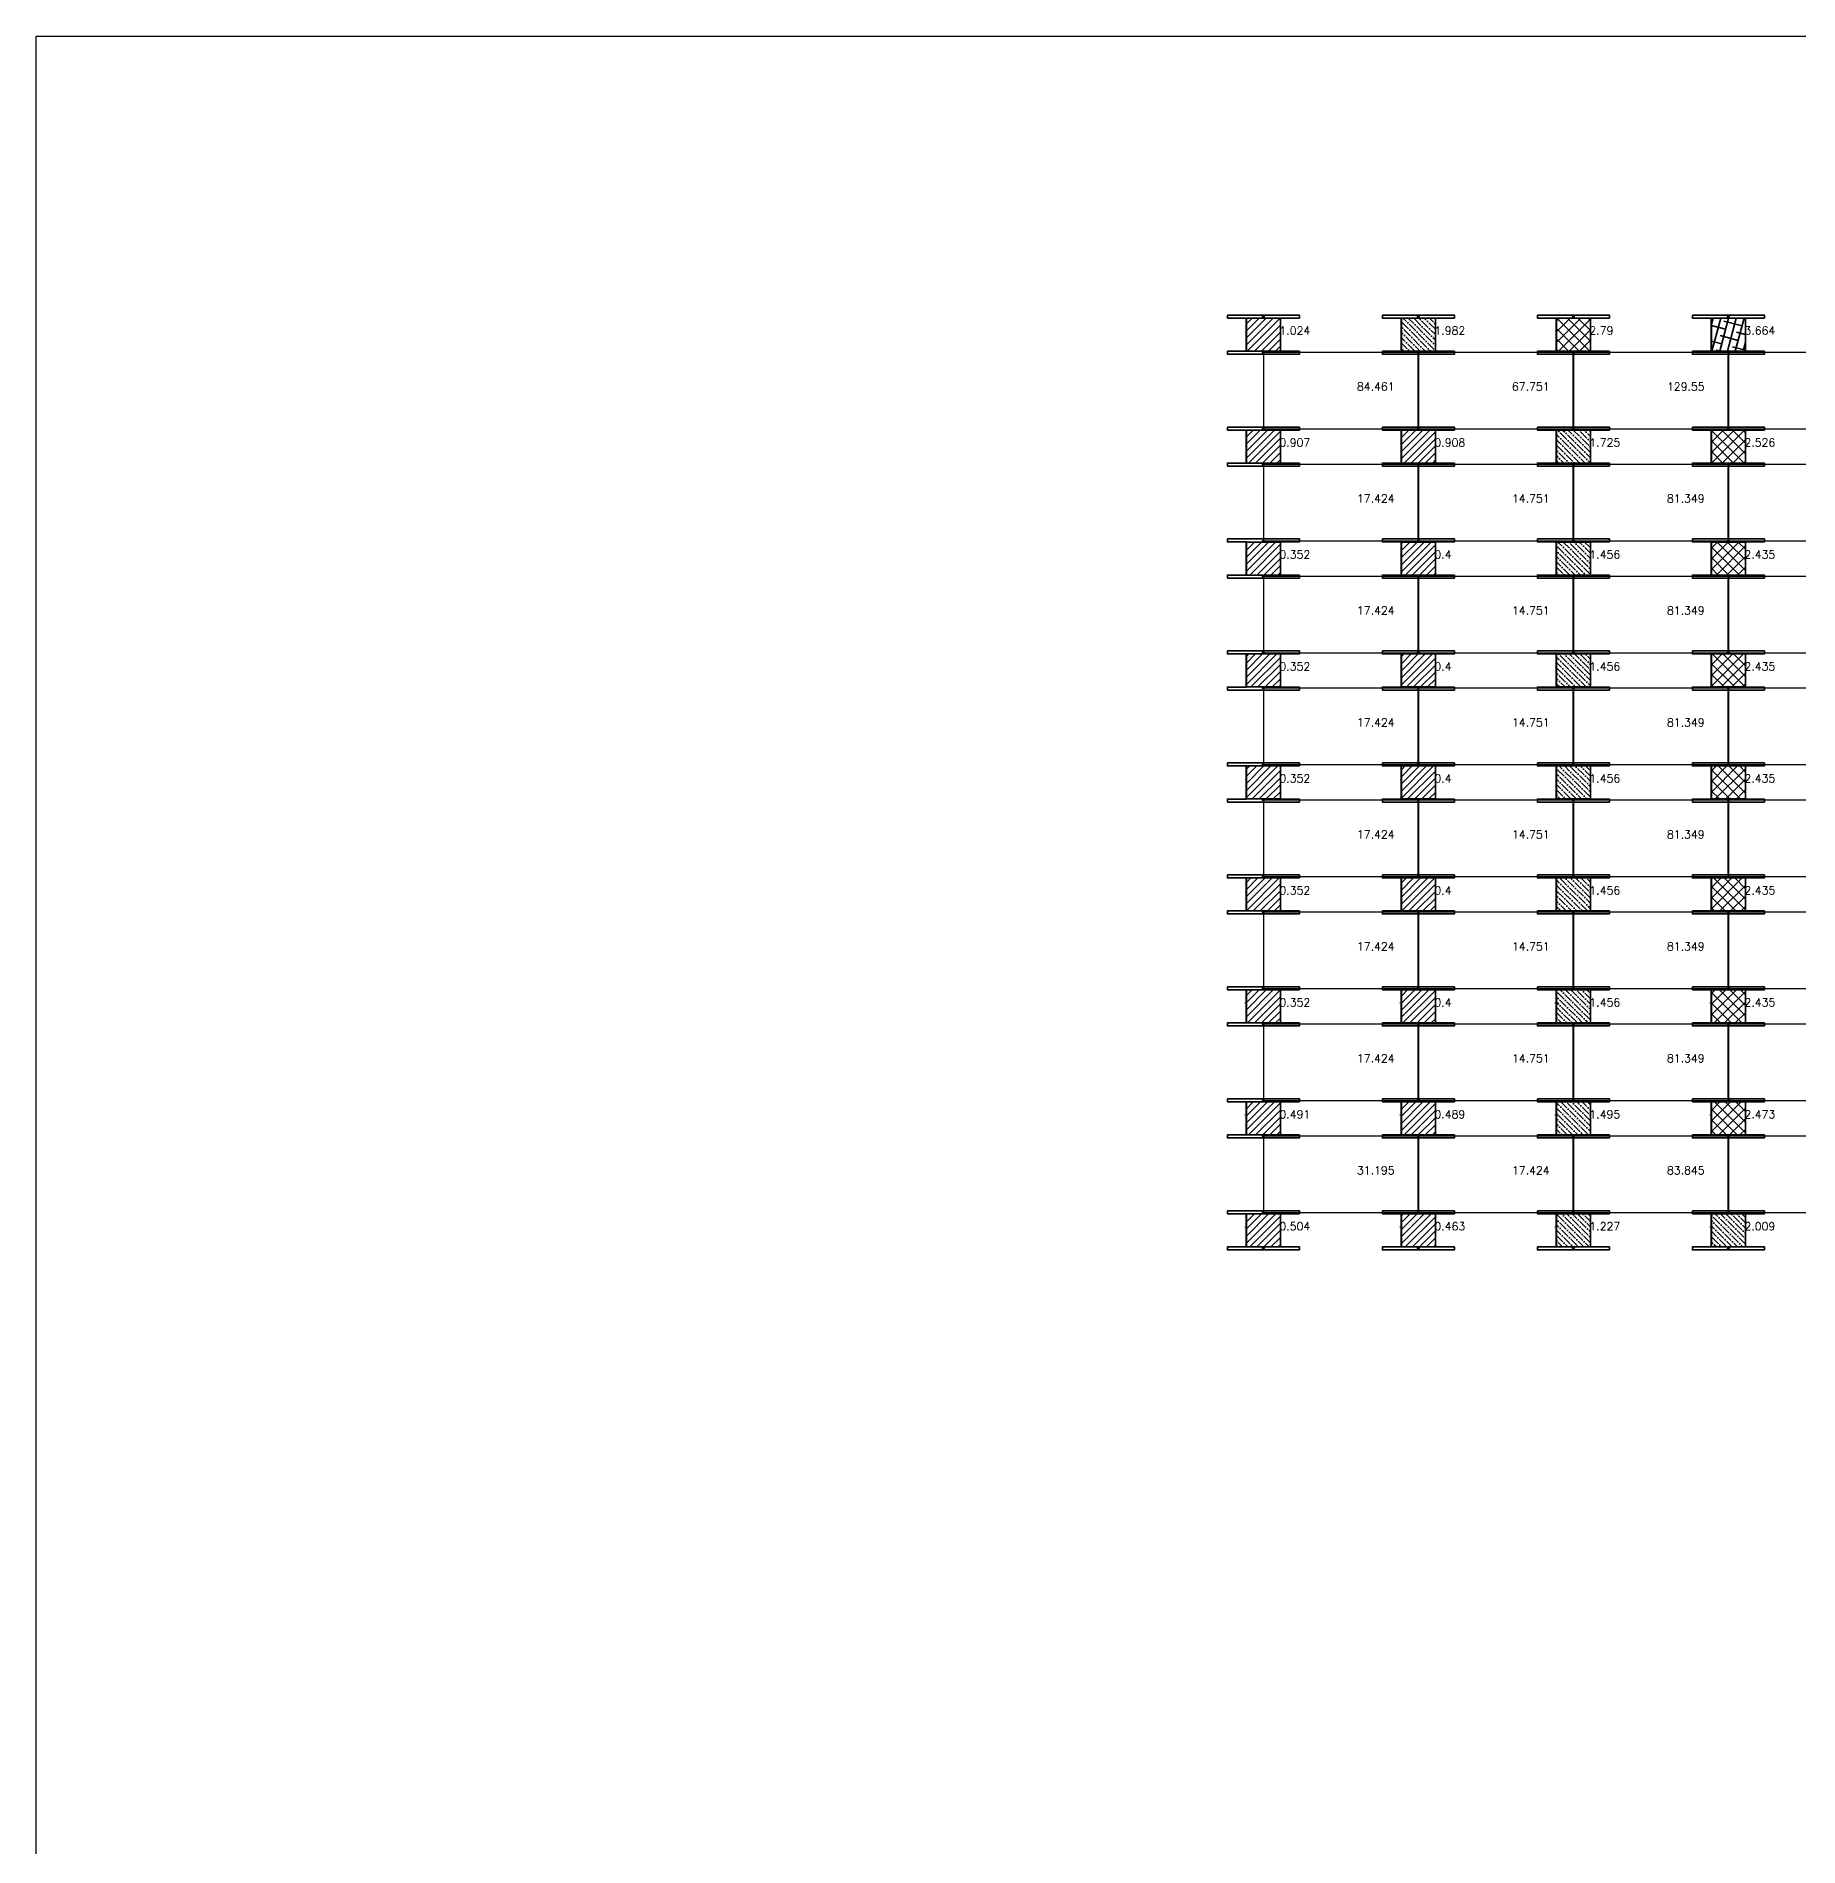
# Model space of a CAD drawing. Header units: inches. Extents: x 8143 to 14350, y 5679 to 7733.
# Drawn here: x 8143 to 9025, y 6827 to 7733 of the extents above; entities that cross this region are included whole.
import ezdxf

# ---------------------------------------------------------------- set-up
doc = ezdxf.new("R2010")
doc.units = ezdxf.units.IN
doc.header["$LTSCALE"] = 50
doc.header["$MEASUREMENT"] = 0
for name, color, linetype, lineweight in [('E-PANELS', 140, 'Continuous', 30), ('E2-ECOFEET', 254, 'Continuous', 35), ('E3-ECOFEET', 254, 'Continuous', 35), ('HATCH 1', 5, 'Continuous', 35), ('HATCH 2', 140, 'Continuous', 35), ('HATCH 3', 30, 'Continuous', 35), ('HATCH 4', 200, 'Continuous', 35)]:
    doc.layers.add(name, color=color, linetype=linetype, lineweight=lineweight)
doc.layers.add('EF3 TEXT', color=7, linetype='Continuous', plot=False)
doc.layers.add('IFI PERIMETER', color=231, linetype='FENCE', plot=False)
doc.layers.get('E2-ECOFEET').off()
doc.styles.add('mytext', font='romans.shx')
doc.styles.get("Standard").update_dxf_attribs({"font": 'arial.ttf'})
doc.linetypes.add('FENCE', pattern='A,0.5,-0.1,["X",Standard,S=0.1,R=0,X=-0.035,Y=-0.05],-0.1', length=0.7)

# ---------------------------------------------------------------- blocks, each defined once
blk = doc.blocks.new('EF3_HATCH_2')
at = {"layer": 'HATCH 2'}
h = blk.add_hatch(dxfattribs=at)
h.set_pattern_fill('ANSI36', color=256, scale=15, angle=90)
h.set_pattern_definition([(135, (-119.168, -90.9187), (-3.64602, 0.994369), [4.6875, -0.9375, 0, -0.9375])])
h.paths.add_polyline_path([(-8.5, -8.25), (8.5, -8.25), (8.5, 8.25), (-8.5, 8.25)])
blk.add_lwpolyline([(-8.5, -8.25), (8.5, -8.25), (8.5, 8.25), (-8.5, 8.25)], close=True, dxfattribs=at)
blk = doc.blocks.new('EF3_HATCH_1')
at = {"layer": 'HATCH 1'}
h = blk.add_hatch(dxfattribs=at)
h.set_pattern_fill('ANSI31', color=256, scale=20)
h.set_pattern_definition([(45, (-119.168, -90.9187), (-1.767767, 1.767767), [])])
h.paths.add_polyline_path([(-8.5, -8.25), (8.5, -8.25), (8.5, 8.25), (-8.5, 8.25)])
blk.add_lwpolyline([(-8.5, -8.25), (8.5, -8.25), (8.5, 8.25), (-8.5, 8.25)], close=True, dxfattribs=at)
blk = doc.blocks.new('EF3_HATCH_3')
at = {"layer": 'HATCH 3'}
h = blk.add_hatch(dxfattribs=at)
h.set_pattern_fill('ANSI37', color=256, scale=30)
h.set_pattern_definition([(45, (-119.168, -90.9187), (-2.65165, 2.65165), []), (135, (-119.168, -90.9187), (-2.65165, -2.65165), [])])
h.paths.add_polyline_path([(-8.5, -8.25), (8.5, -8.25), (8.5, 8.25), (-8.5, 8.25)])
blk.add_lwpolyline([(-8.5, -8.25), (8.5, -8.25), (8.5, 8.25), (-8.5, 8.25)], close=True, dxfattribs=at)
blk = doc.blocks.new('EF3_HATCH_4')
at = {"layer": 'HATCH 4'}
h = blk.add_hatch(dxfattribs=at)
h.set_pattern_fill('ANSI38', color=256, scale=30, angle=30)
h.set_pattern_definition([(75, (-119.168, -90.9187), (-3.62222, 0.97057), []), (165, (-119.168, -90.9187), (-8.215015, -1.68108), [9.375, -5.625])])
h.paths.add_polyline_path([(-8.5, -8.25), (8.5, -8.25), (8.5, 8.25), (-8.5, 8.25)])
blk.add_lwpolyline([(-8.5, -8.25), (8.5, -8.25), (8.5, 8.25), (-8.5, 8.25)], close=True, dxfattribs=at)
blk = doc.blocks.new('ET 335W 10DEG')
at = {"layer": 'E-PANELS'}
blk.add_lwpolyline([(0, 0), (77.01, 0), (77.01, -38.48), (0, -38.48)], close=True, dxfattribs=at)
blk = doc.blocks.new('EF3')
at = {"layer": 'E3-ECOFEET', "color": 5}
for points in [[(0, 0), (0, -1.5), (9.41, -1.5), (9.41, -18.06), (0, -18.06), (0, -19.56), (36, -19.56), (36, -18.06), (26.59, -18.06), (26.59, -1.5), (36, -1.5), (36, 0), (0, 0)], [(8.84, -8.08), (8.88, -8.14)]]:
    blk.add_lwpolyline(points, dxfattribs=at)
at = {"layer": 'E3-ECOFEET'}
for points in [[(17.25, -1.03), (17.75, -1.03), (17.75, -0.53)], [(18.25, -0.53), (18.25, -1.03), (18.75, -1.03)], [(17.25, -18.53), (17.75, -18.53), (17.75, -19.03)], [(18.25, -19.03), (18.25, -18.53), (18.75, -18.53)]]:
    blk.add_lwpolyline(points, dxfattribs=at)

msp = doc.modelspace()

# ---------------------------------------------------------------- linework, layer by layer
at = {"layer": 'IFI PERIMETER'}
msp.add_lwpolyline([(8143.38, 7732.55), (14349.99, 7732.55), (14349.99, 5922.21), (8143.38, 5922.21)], close=True, dxfattribs=at)

# ---------------------------------------------------------------- block references
at = {"layer": 'E-PANELS'}
for p in [(8757.25, 7574.62), (8834.76, 7574.62), (8912.27, 7574.62), (8989.78, 7574.62), (8757.25, 7518.65), (8834.76, 7518.65), (8912.27, 7518.65), (8989.78, 7518.65), (8757.25, 7462.67), (8834.76, 7462.67), (8912.27, 7462.67), (8989.78, 7462.67), (8757.25, 7406.7), (8834.76, 7406.7), (8912.27, 7406.7), (8989.78, 7406.7), (8757.25, 7350.73), (8834.76, 7350.73), (8912.27, 7350.73), (8989.78, 7350.73), (8757.25, 7294.75), (8834.76, 7294.75), (8912.27, 7294.75), (8989.78, 7294.75), (8757.25, 7238.78), (8834.76, 7238.78), (8912.27, 7238.78), (8989.78, 7238.78), (8757.25, 7182.8), (8834.76, 7182.8), (8912.27, 7182.8), (8989.78, 7182.8)]:
    msp.add_blockref('ET 335W 10DEG', p, dxfattribs=at)
at = {"layer": 'E2-ECOFEET'}
for p in [(8739, 7593.15), (8816.51, 7593.15), (8894.02, 7593.15), (8971.53, 7593.15), (8739, 7537.17), (8816.51, 7537.17), (8894.02, 7537.17), (8971.53, 7537.17), (8739, 7481.2), (8816.51, 7481.2), (8894.02, 7481.2), (8971.53, 7481.2), (8739, 7425.23), (8816.51, 7425.23), (8894.02, 7425.23), (8971.53, 7425.23), (8739, 7369.25), (8816.51, 7369.25), (8894.02, 7369.25), (8971.53, 7369.25), (8739, 7313.28), (8816.51, 7313.28), (8894.02, 7313.28), (8971.53, 7313.28), (8739, 7257.3), (8816.51, 7257.3), (8894.02, 7257.3), (8971.53, 7257.3), (8739, 7201.33), (8816.51, 7201.33), (8894.02, 7201.33), (8971.53, 7201.33), (8739, 7145.35), (8816.51, 7145.35), (8894.02, 7145.35), (8971.53, 7145.35)]:
    msp.add_blockref('EF3', p, dxfattribs=at)
at = {"layer": 'HATCH 1'}
for p in [(8757, 7583.37), (8757, 7527.4), (8834.51, 7527.4), (8757, 7471.42), (8834.51, 7471.42), (8757, 7415.45), (8834.51, 7415.45), (8757, 7359.47), (8834.51, 7359.47), (8757, 7303.5), (8834.51, 7303.5), (8757, 7247.52), (8834.51, 7247.52), (8757, 7191.55), (8834.51, 7191.55), (8757, 7135.58), (8834.51, 7135.58)]:
    msp.add_blockref('EF3_HATCH_1', p, dxfattribs=at)
at = {"layer": 'HATCH 2'}
for p in [(8834.51, 7583.37), (8912.02, 7527.4), (8912.02, 7471.42), (8912.02, 7415.45), (8912.02, 7359.47), (8912.02, 7303.5), (8912.02, 7247.52), (8912.02, 7191.55), (8912.02, 7135.58), (8989.53, 7135.58)]:
    msp.add_blockref('EF3_HATCH_2', p, dxfattribs=at)
at = {"layer": 'HATCH 3'}
for p in [(8912.02, 7583.37), (8989.53, 7527.4), (8989.53, 7471.42), (8989.53, 7415.45), (8989.53, 7359.47), (8989.53, 7303.5), (8989.53, 7247.52), (8989.53, 7191.55)]:
    msp.add_blockref('EF3_HATCH_3', p, dxfattribs=at)
at = {"layer": 'HATCH 4'}
msp.add_blockref('EF3_HATCH_4', (8989.53, 7583.37), dxfattribs=at)

# ---------------------------------------------------------------- texts
at = {"layer": 'EF3 TEXT', "style": 'mytext'}
for s, p in [('1.024', (8765, 7583.37)), ('1.982', (8842.51, 7583.37)), ('2.79', (8920.02, 7583.37)), ('3.664', (8997.53, 7583.37)), ('84.461', (8803.76, 7555.38)), ('67.751', (8881.27, 7555.38)), ('129.55', (8958.78, 7555.38)), ('0.907', (8765, 7527.4)), ('0.908', (8842.51, 7527.4)), ('1.725', (8920.02, 7527.4)), ('2.526', (8997.53, 7527.4)), ('17.424', (8803.76, 7499.41)), ('14.751', (8881.27, 7499.41)), ('81.349', (8958.78, 7499.41)), ('0.352', (8765, 7471.42)), ('0.4', (8842.51, 7471.42)), ('1.456', (8920.02, 7471.42)), ('2.435', (8997.53, 7471.42)), ('17.424', (8803.76, 7443.43)), ('14.751', (8881.27, 7443.43)), ('81.349', (8958.78, 7443.43)), ('0.352', (8765, 7415.45)), ('0.4', (8842.51, 7415.45)), ('1.456', (8920.02, 7415.45)), ('2.435', (8997.53, 7415.45)), ('17.424', (8803.76, 7387.46)), ('14.751', (8881.27, 7387.46)), ('81.349', (8958.78, 7387.46)), ('0.352', (8765, 7359.47)), ('0.4', (8842.51, 7359.47)), ('1.456', (8920.02, 7359.47)), ('2.435', (8997.53, 7359.47)), ('17.424', (8803.76, 7331.49)), ('14.751', (8881.27, 7331.49)), ('81.349', (8958.78, 7331.49)), ('0.352', (8765, 7303.5)), ('0.4', (8842.51, 7303.5)), ('1.456', (8920.02, 7303.5)), ('2.435', (8997.53, 7303.5)), ('17.424', (8803.76, 7275.51)), ('14.751', (8881.27, 7275.51)), ('81.349', (8958.78, 7275.51)), ('0.352', (8765, 7247.52)), ('0.4', (8842.51, 7247.52)), ('1.456', (8920.02, 7247.52)), ('2.435', (8997.53, 7247.52)), ('17.424', (8803.76, 7219.54)), ('14.751', (8881.27, 7219.54)), ('81.349', (8958.78, 7219.54)), ('0.491', (8765, 7191.55)), ('0.489', (8842.51, 7191.55)), ('1.495', (8920.02, 7191.55)), ('2.473', (8997.53, 7191.55)), ('31.195', (8803.76, 7163.56)), ('17.424', (8881.27, 7163.56)), ('83.845', (8958.78, 7163.56)), ('0.504', (8765, 7135.58)), ('0.463', (8842.51, 7135.58)), ('1.227', (8920.02, 7135.58)), ('2.009', (8997.53, 7135.58))]:
    msp.add_text(s, height=4, dxfattribs=at).set_placement(p)

doc.saveas('drawing.dxf')
